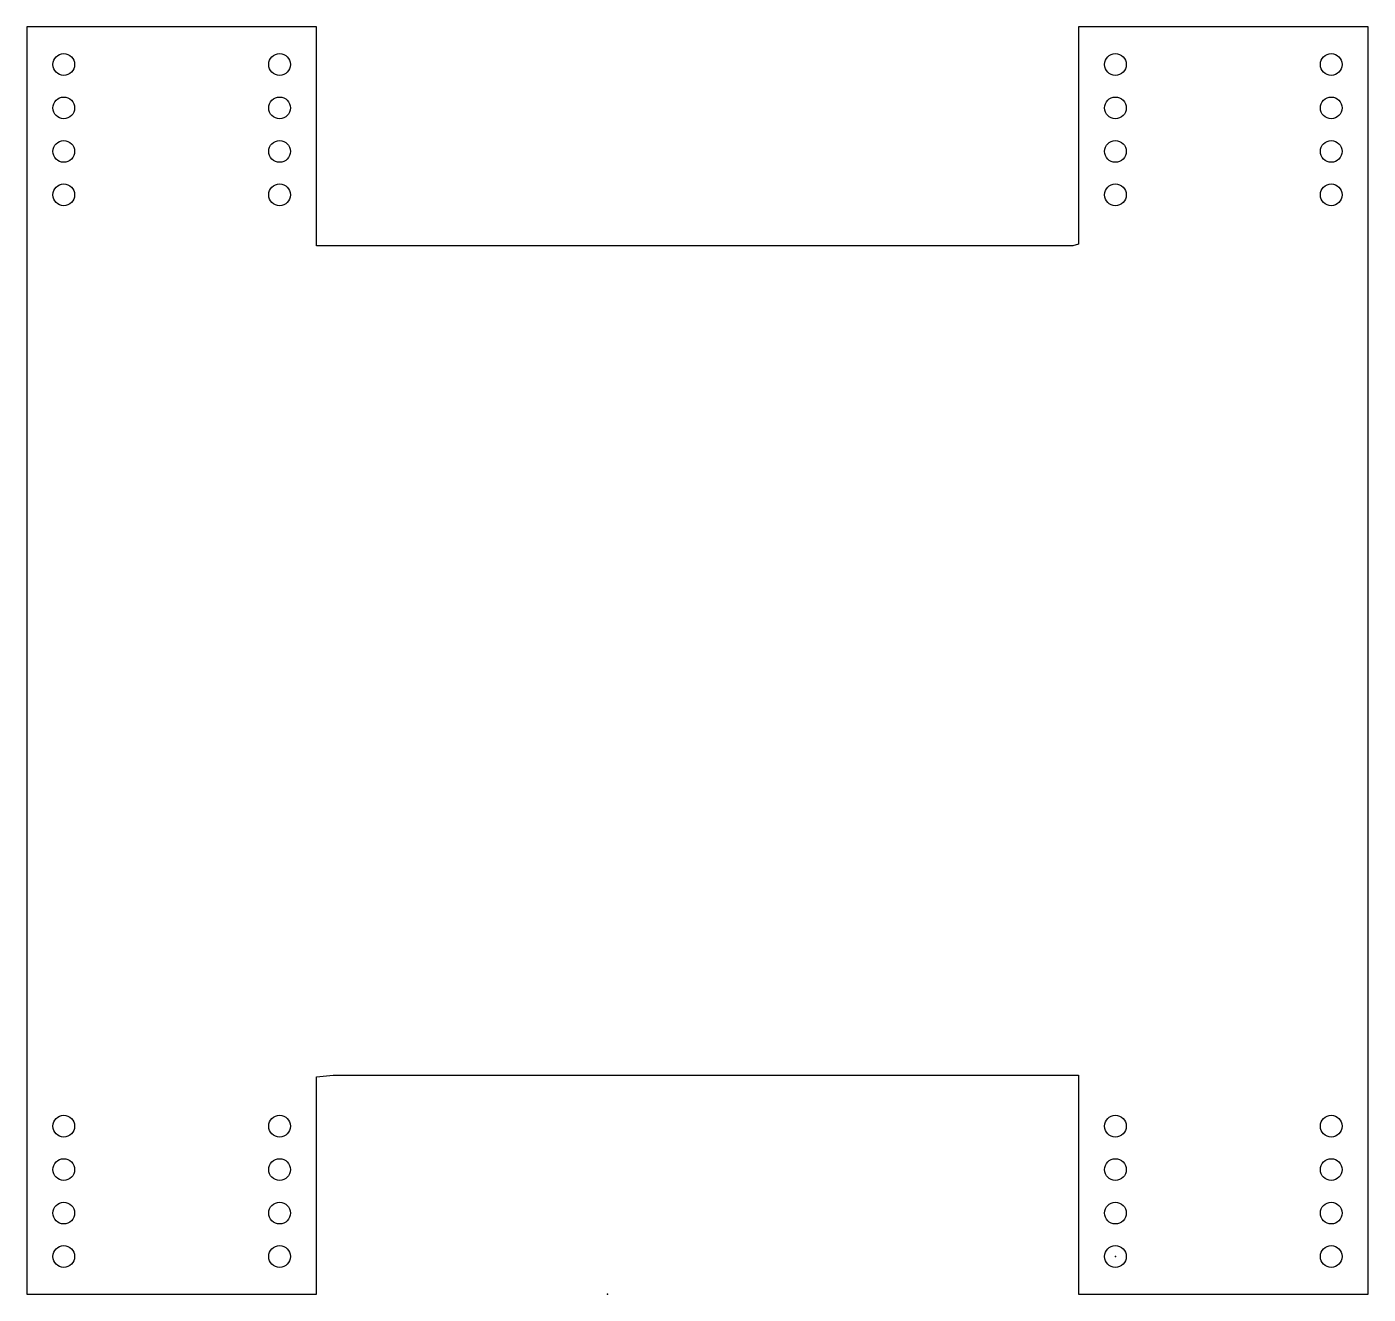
# Model space of a CAD drawing. Header units: millimetres. Extents: x -80 to 105, y 0 to 175.
import ezdxf

# ---------------------------------------------------------------- set-up
doc = ezdxf.new("R2010")
doc.units = ezdxf.units.MM
doc.header["$MEASUREMENT"] = 0
for name, color, linetype in [('Robo Race chasis final v4_ROBO RACE CHASIS v1_Sketch1', 7, 'Continuous'), ('Robo Race chasis final v4_ROBO RACE CHASIS v1_Sketch2', 7, 'Continuous'), ('Robo Race chasis final v4_Sketch3', 7, 'Continuous'), ('Robo Race chasis final v4_Sketch4', 7, 'Continuous'), ('Robo Race chasis final v4_Sketch5', 7, 'Continuous')]:
    doc.layers.add(name, color=color, linetype=linetype)

msp = doc.modelspace()

# ---------------------------------------------------------------- linework, layer by layer
at = {"layer": 'Robo Race chasis final v4_ROBO RACE CHASIS v1_Sketch1'}
for p, q in [((-80.18, 175), (-80.18, 0)), ((-40.18, 175), (-80.18, 175)), ((-40.18, 144.76), (-40.18, 175)), ((65, 175), (65, 145)), ((105, 175), (65, 175)), ((105, 0), (105, 175)), ((64.22, 144.76), (-40.18, 144.76)), ((65, 145), (64.22, 144.76)), ((-40.18, 30), (-37.89, 30.22)), ((-40.18, 0), (-40.18, 30)), ((-37.89, 30.22), (65, 30.22)), ((65, 30.22), (65, 0)), ((-80.18, 0), (-40.18, 0)), ((65, 0), (105, 0))]:
    msp.add_line(p, q, dxfattribs=at)
for centre in [(-75.08, 169.8), (-45.28, 169.8), (70.1, 169.8), (99.9, 169.8), (-75.08, 163.8), (-45.28, 163.8), (70.1, 163.8), (99.9, 163.8), (-75.08, 157.8), (-45.28, 157.8), (70.1, 157.8), (99.9, 157.8), (-75.08, 151.8), (-45.28, 151.8), (70.1, 151.8), (99.9, 151.8), (-75.08, 23.2), (-45.28, 23.2), (70.1, 23.2), (99.9, 23.2), (-75.08, 17.2), (-45.28, 17.2), (70.1, 17.2), (99.9, 17.2), (-75.08, 11.2), (-45.28, 11.2), (70.1, 11.2), (99.9, 11.2), (-75.08, 5.2), (-45.28, 5.2), (70.1, 5.2), (99.9, 5.2)]:
    msp.add_circle(centre, 1.5, dxfattribs=at)
msp.add_point((70.1, 5.2), dxfattribs=at)
at = {"layer": 'Robo Race chasis final v4_ROBO RACE CHASIS v1_Sketch2'}
msp.add_point((0, 0), dxfattribs=at)
at = {"layer": 'Robo Race chasis final v4_Sketch3'}
msp.add_point((0, 0), dxfattribs=at)
at = {"layer": 'Robo Race chasis final v4_Sketch4'}
msp.add_point((0, 0), dxfattribs=at)
at = {"layer": 'Robo Race chasis final v4_Sketch5'}
msp.add_point((0, 0), dxfattribs=at)

doc.saveas('drawing.dxf')
